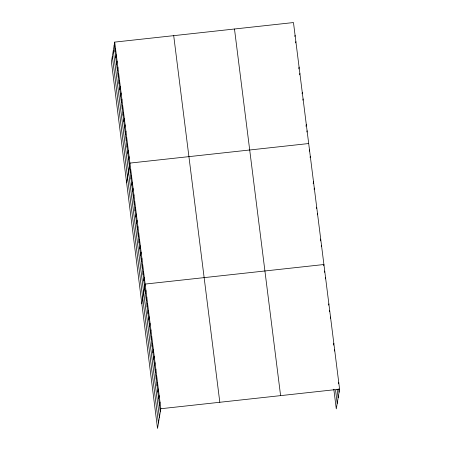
<?xml version="1.0" encoding="UTF-8"?>
<svg xmlns="http://www.w3.org/2000/svg" width="451" height="451" viewBox="0 0 451 451"><rect width="100%" height="100%" fill="white"/><g stroke="black" fill="none" stroke-linecap="round" stroke-linejoin="round"><path stroke-width="0.68" d="M114.712 42.106L111.408 61.826L157.523 428.45L160.821 408.73L114.712 42.106L293.477 22.55L339.592 389.174L336.288 408.894L333.813 389.213M114.999 51.521L115.512 48.471M115.8 57.891L116.313 54.842M116.606 64.256L117.113 61.206M117.407 70.627L117.914 67.577M118.207 76.991L118.714 73.941M119.008 83.362L119.515 80.312M119.808 89.726L120.316 86.682M120.609 96.097L121.116 93.047M121.409 102.462L121.917 99.417M122.21 108.832L122.717 105.782M123.01 115.197L123.523 112.152M123.811 121.567L124.324 118.517M124.611 127.932L125.124 124.888M125.412 134.302L125.925 131.252M126.212 140.667L126.725 137.623M127.013 147.037L127.526 143.987M127.813 153.402L128.326 150.358M128.62 159.772L129.127 156.722M126.63 182.813L129.927 163.093L308.693 143.536M130.221 172.507L130.728 169.458M131.021 178.872L131.529 175.828M131.822 185.243L132.329 182.193M132.622 191.607L133.13 188.563M133.423 197.978L133.93 194.928M134.223 204.342L134.731 201.298M135.024 210.713L135.537 207.663M135.824 217.083L136.337 214.033M136.625 223.448L137.138 220.398M137.425 229.818L137.938 226.768M138.226 236.183L138.739 233.133M139.026 242.553L139.539 239.504M139.827 248.918L140.34 245.868M140.627 255.289L141.14 252.239M141.434 261.653L141.941 258.603M142.234 268.024L142.741 264.974M143.035 274.388L143.542 271.339M143.835 280.759L144.343 277.709M141.845 303.799L145.143 284.079L323.914 264.523L323.705 265.74M145.459 293.686L145.972 290.636M146.287 300.248L146.795 297.198M147.111 306.804L147.618 303.76M147.934 313.366L148.447 310.316M148.762 319.928L149.27 316.878M149.585 326.49L150.098 323.44M150.409 333.047L150.922 330.002M151.237 339.609L151.745 336.559M152.06 346.171L152.573 343.121M152.889 352.733L153.396 349.683M153.712 359.289L154.219 356.245M154.535 365.851L155.048 362.801M155.364 372.413L155.871 369.363M156.187 378.975L156.7 375.925M157.01 385.532L157.523 382.487M157.839 392.094L158.346 389.044M158.662 398.656L159.175 395.606M159.491 405.218L159.998 402.168M294.875 36.503L295.078 35.285M295.676 42.873L295.879 41.655M298.776 68.952L299.086 67.126M299.678 74.708L299.887 73.49M302.085 93.814L302.288 92.596M302.886 100.178L303.089 98.961M305.987 126.263L306.291 124.431M306.889 132.019L307.092 130.801M309.29 151.124L309.493 149.901M310.091 157.489L310.294 156.271M313.191 183.568L313.501 181.742M314.099 189.33L314.302 188.106M316.501 208.43L316.703 207.212M317.301 214.8L317.504 213.577M320.402 240.879L320.706 239.053M321.304 246.635L321.507 245.417M324.534 272.303L324.737 271.079M325.357 278.859L325.56 277.641M328.661 305.101L328.864 303.884M329.484 311.664L329.687 310.446M330.307 318.226L330.515 317.008M333.509 345.077L333.813 343.25M334.433 351.03L334.636 349.807M338.56 383.829L338.763 382.611M160.821 408.73L339.592 389.174M338.667 388.942L339.079 392.218M337.089 389.196L338.16 397.72M335.561 390.273L337.213 403.391M234.486 29.005L280.595 395.623M173.703 35.652L219.817 402.275M114.199 45.156L160.314 411.774M113.28 50.659L159.395 417.276M112.333 56.324L158.442 422.948"/></g></svg>
